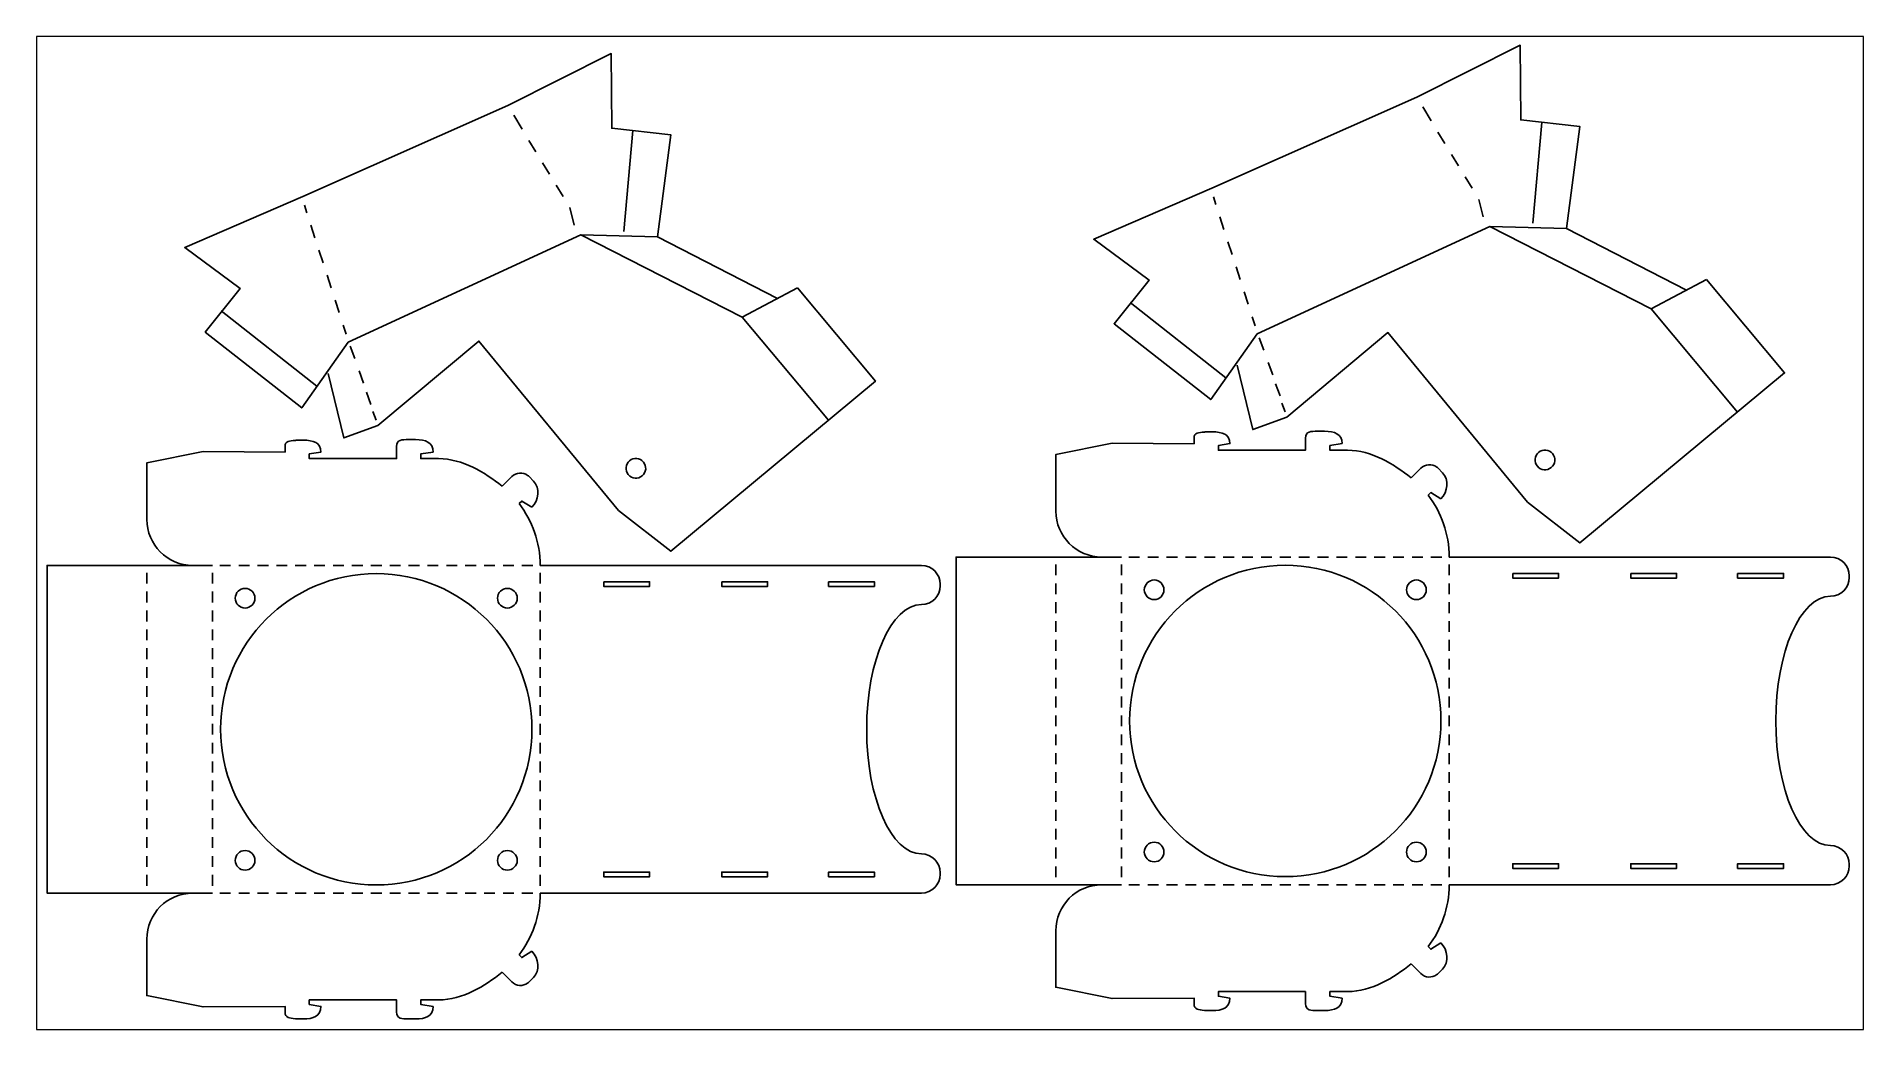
# Model space of a CAD drawing. Header units: millimetres. Extents: x 0 to 223, y 0 to 121.
import ezdxf

# ---------------------------------------------------------------- set-up
doc = ezdxf.new("R2010")
doc.units = ezdxf.units.MM
doc.layers.add('laser cut size', color=3, linetype='CONTINUOUS', lineweight=0, true_color=0x00ff00)
doc.layers.add('Layer_1', color=7, linetype='CONTINUOUS', true_color=0xffffff)

msp = doc.modelspace()

# ---------------------------------------------------------------- linework, layer by layer
at = {"layer": 'laser cut size'}
for p, q in [((222.95, 121.19), (0, 121.19)), ((0, 121.19), (0, 0)), ((222.95, 0), (222.95, 121.19)), ((0, 0), (222.95, 0))]:
    msp.add_line(p, q, dxfattribs=at)
at = {"layer": 'Layer_1', "color": 1, "true_color": 0xff0000}
for points in [[(38.04, 83.89), (32.36, 75.87), (20.58, 85.12), (24.83, 90.45), (18.08, 95.43), (32.49, 101.68), (57.51, 112.79), (70.13, 119.11), (70.19, 109.99), (77.41, 109.19), (75.79, 96.73), (66.43, 96.97)], [(148.97, 84.9), (143.29, 76.89), (131.51, 86.14), (135.77, 91.47), (129.02, 96.45), (143.43, 102.7), (168.45, 113.81), (181.06, 120.13), (181.13, 111.01), (188.35, 110.21), (186.73, 97.75), (177.37, 97.99)], [(59.25, 109.87), (58.24, 111.59)], [(170.19, 110.89), (169.18, 112.61)], [(171.85, 108.15), (171.02, 109.52)], [(60.92, 107.13), (60.08, 108.5)], [(62.58, 104.4), (61.75, 105.77)], [(173.52, 105.42), (172.69, 106.79)], [(64.25, 101.67), (63.42, 103.04)], [(175.19, 102.69), (174.35, 104.06)], [(32.99, 99.67), (32.69, 100.6)], [(143.93, 100.69), (143.63, 101.62)], [(176.56, 99.19), (176.02, 101.32)], [(33.98, 96.63), (33.48, 98.15)], [(65.62, 98.17), (65.08, 100.31)], [(144.91, 97.64), (144.42, 99.17)], [(75.79, 96.73), (90.42, 89.2)], [(145.9, 94.6), (145.4, 96.12)], [(186.73, 97.75), (201.35, 90.22)], [(34.96, 93.58), (34.47, 95.1)], [(35.94, 90.53), (35.45, 92.06)], [(146.88, 91.55), (146.39, 93.08)], [(203.8, 91.52), (213.32, 80.13), (188.33, 59.39), (181.97, 64.35), (164.91, 85.05), (152.57, 74.74), (148.43, 73.22), (146.51, 81.1)], [(197.06, 87.94), (203.8, 91.52)], [(92.87, 90.5), (102.38, 79.11), (77.39, 58.37), (71.03, 63.33), (53.98, 84.03), (41.64, 73.72), (37.5, 72.2), (35.57, 80.08)], [(86.13, 86.93), (92.87, 90.5)], [(147.86, 88.51), (147.37, 90.03)], [(36.93, 87.49), (36.43, 89.01)], [(148.7, 85.89), (148.35, 86.99)], [(37.77, 84.87), (37.42, 85.97)], [(38.83, 81.88), (38.28, 83.38)], [(149.76, 82.9), (149.21, 84.4)], [(39.92, 78.87), (39.38, 80.38)], [(150.86, 79.89), (150.31, 81.39)], [(151.75, 77.32), (151.2, 78.82)], [(40.81, 76.3), (40.26, 77.8)], [(152.37, 75.38), (151.98, 76.46)], [(41.44, 74.37), (41.04, 75.44)], [(41.64, 73.72), (41.64, 73.72)], [(152.57, 74.74), (152.57, 74.74)], [(32.55, 71.92), (31.81, 71.92)], [(46.26, 72), (45.5, 72)], [(141.26, 72.18), (141.26, 71.49), (131.26, 71.56), (124.39, 70.17), (124.39, 63.28)], [(143.49, 72.94), (142.74, 72.94)], [(154.86, 72.18), (154.86, 70.69), (144.23, 70.69), (144.23, 71.26), (145.64, 71.5), (145.63, 71.5)], [(157.19, 73.02), (156.44, 73.02)], [(160, 70.69), (157.83, 70.69), (157.83, 71.26), (159.33, 71.5)], [(30.33, 71.16), (30.33, 70.47), (20.33, 70.54), (13.46, 69.15), (13.46, 62.26)], [(43.93, 71.16), (43.93, 69.67), (33.29, 69.67), (33.29, 70.24), (34.7, 70.48), (34.69, 70.48)], [(49.07, 69.67), (46.89, 69.67), (46.89, 70.24), (48.4, 70.48)], [(58, 67.48), (56.82, 66.3)], [(60.63, 66.94), (60.1, 67.48)], [(73.91, 67.57), (73.91, 67.57)], [(168.94, 68.5), (167.76, 67.32)], [(171.57, 67.96), (171.03, 68.5)], [(184.85, 68.59), (184.85, 68.59)], [(169.83, 65.2), (170.15, 65.52), (171.39, 64.76)], [(58.9, 64.18), (59.22, 64.5), (60.46, 63.74)], [(21.46, 56.64), (1.28, 56.64), (1.28, 16.64), (21.46, 16.64)], [(13.46, 55.74), (13.46, 54.42)], [(21.46, 55.74), (21.46, 54.42)], [(22.36, 56.64), (23.68, 56.64)], [(24.67, 56.64), (25.98, 56.64)], [(26.97, 56.64), (28.29, 56.64)], [(29.28, 56.64), (30.59, 56.64)], [(31.58, 56.64), (32.9, 56.64)], [(33.88, 56.64), (35.2, 56.64)], [(36.19, 56.64), (37.51, 56.64)], [(38.49, 56.64), (39.81, 56.64)], [(40.8, 56.64), (42.12, 56.64)], [(43.1, 56.64), (44.42, 56.64)], [(45.41, 56.64), (46.72, 56.64)], [(47.71, 56.64), (49.03, 56.64)], [(50.02, 56.64), (51.33, 56.64)], [(52.32, 56.64), (53.64, 56.64)], [(54.63, 56.64), (55.94, 56.64)], [(56.93, 56.64), (58.25, 56.64)], [(59.24, 56.64), (60.55, 56.64)], [(107.98, 56.64), (107.98, 56.64), (61.46, 56.64)], [(132.39, 57.66), (112.22, 57.66), (112.22, 17.66), (132.39, 17.66)], [(124.39, 56.76), (124.39, 55.44)], [(132.39, 56.76), (132.39, 55.44)], [(133.3, 57.66), (134.61, 57.66)], [(135.6, 57.66), (136.92, 57.66)], [(137.91, 57.66), (139.22, 57.66)], [(140.21, 57.66), (141.53, 57.66)], [(142.52, 57.66), (143.83, 57.66)], [(144.82, 57.66), (146.14, 57.66)], [(147.12, 57.66), (148.44, 57.66)], [(149.43, 57.66), (150.75, 57.66)], [(151.73, 57.66), (153.05, 57.66)], [(154.04, 57.66), (155.36, 57.66)], [(156.34, 57.66), (157.66, 57.66)], [(158.65, 57.66), (159.96, 57.66)], [(160.95, 57.66), (162.27, 57.66)], [(163.26, 57.66), (164.57, 57.66)], [(165.56, 57.66), (166.88, 57.66)], [(167.87, 57.66), (169.18, 57.66)], [(170.17, 57.66), (171.49, 57.66)], [(218.92, 57.66), (218.92, 57.66), (172.39, 57.66)], [(172.39, 56.76), (172.39, 55.44)], [(61.46, 55.74), (61.46, 54.42)], [(69.22, 54.64), (74.82, 54.64), (74.82, 54.08), (69.22, 54.08), (69.22, 54.64), (69.22, 54.64)], [(83.62, 54.64), (89.22, 54.64), (89.22, 54.08), (83.62, 54.08), (83.62, 54.64), (83.62, 54.64)], [(96.66, 54.64), (102.26, 54.64), (102.26, 54.08), (96.66, 54.08), (96.66, 54.64), (96.66, 54.64)], [(110.28, 54.15), (110.28, 54.34)], [(124.39, 54.45), (124.39, 53.14)], [(132.39, 54.45), (132.39, 53.14)], [(135.19, 53.66), (135.19, 53.66)], [(167.19, 53.66), (167.19, 53.66)], [(172.39, 54.45), (172.39, 53.13)], [(180.15, 55.66), (185.75, 55.66), (185.75, 55.1), (180.15, 55.1), (180.15, 55.66), (180.15, 55.66)], [(194.55, 55.66), (200.15, 55.66), (200.15, 55.1), (194.55, 55.1), (194.55, 55.66), (194.55, 55.66)], [(207.6, 55.66), (213.2, 55.66), (213.2, 55.1), (207.6, 55.1), (207.6, 55.66), (207.6, 55.66)], [(221.22, 55.17), (221.22, 55.36)], [(13.46, 53.44), (13.46, 52.12)], [(21.46, 53.44), (21.46, 52.12)], [(24.26, 52.64), (24.26, 52.64)], [(56.26, 52.64), (56.26, 52.64)], [(61.46, 53.43), (61.46, 52.12)], [(107.98, 51.85), (107.98, 51.85), (107.98, 51.85)], [(124.39, 52.15), (124.39, 50.83)], [(132.39, 52.15), (132.39, 50.83)], [(172.39, 52.15), (172.39, 50.83)], [(218.92, 52.87), (218.92, 52.87), (218.92, 52.87)], [(13.46, 51.13), (13.46, 49.81)], [(21.46, 51.13), (21.46, 49.81)], [(61.46, 51.13), (61.46, 49.81)], [(124.39, 49.84), (124.39, 48.53)], [(132.39, 49.84), (132.39, 48.53)], [(172.39, 49.84), (172.39, 48.53)], [(13.46, 48.83), (13.46, 47.51)], [(21.46, 48.83), (21.46, 47.51)], [(61.46, 48.82), (61.46, 47.51)], [(124.39, 47.54), (124.39, 46.22)], [(132.39, 47.54), (132.39, 46.22)], [(172.39, 47.54), (172.39, 46.22)], [(13.46, 46.52), (13.46, 45.2)], [(21.46, 46.52), (21.46, 45.2)], [(61.46, 46.52), (61.46, 45.2)], [(124.39, 45.24), (124.39, 43.92)], [(132.39, 45.24), (132.39, 43.92)], [(172.39, 45.23), (172.39, 43.92)], [(13.46, 44.22), (13.46, 42.9)], [(21.46, 44.22), (21.46, 42.9)], [(61.46, 44.21), (61.46, 42.9)], [(124.39, 42.93), (124.39, 41.61)], [(132.39, 42.93), (132.39, 41.61)], [(172.39, 42.93), (172.39, 41.61)], [(13.46, 41.91), (13.46, 40.6)], [(21.46, 41.91), (21.46, 40.6)], [(61.46, 41.91), (61.46, 40.59)], [(124.39, 40.63), (124.39, 39.31)], [(132.39, 40.63), (132.39, 39.31)], [(172.39, 40.62), (172.39, 39.31)], [(13.46, 39.61), (13.46, 38.29)], [(21.46, 39.61), (21.46, 38.29)], [(61.46, 39.6), (61.46, 38.29)], [(124.39, 38.32), (124.39, 37)], [(132.39, 38.32), (132.39, 37)], [(172.39, 38.32), (172.39, 37)], [(13.46, 37.3), (13.46, 35.99)], [(21.46, 37.3), (21.46, 35.99)], [(60.46, 36.64), (60.46, 36.64)], [(61.46, 37.3), (61.46, 35.98)], [(124.39, 36.02), (124.39, 34.7)], [(132.39, 36.02), (132.39, 34.7)], [(171.39, 37.66), (171.39, 37.66)], [(172.39, 36.01), (172.39, 34.7)], [(13.46, 35), (13.46, 33.68)], [(21.46, 35), (21.46, 33.68)], [(61.46, 35), (61.46, 33.68)], [(124.39, 33.71), (124.39, 32.4)], [(132.39, 33.71), (132.39, 32.4)], [(172.39, 33.71), (172.39, 32.39)], [(13.46, 32.69), (13.46, 31.38)], [(21.46, 32.69), (21.46, 31.38)], [(61.46, 32.69), (61.46, 31.37)], [(124.39, 31.41), (124.39, 30.09)], [(132.39, 31.41), (132.39, 30.09)], [(172.39, 31.41), (172.39, 30.09)], [(13.46, 30.39), (13.46, 29.07)], [(21.46, 30.39), (21.46, 29.07)], [(61.46, 30.39), (61.46, 29.07)], [(124.39, 29.1), (124.39, 27.79)], [(132.39, 29.1), (132.39, 27.79)], [(172.39, 29.1), (172.39, 27.78)], [(13.46, 28.08), (13.46, 26.77)], [(21.46, 28.08), (21.46, 26.77)], [(61.46, 28.08), (61.46, 26.76)], [(124.39, 26.8), (124.39, 25.48)], [(132.39, 26.8), (132.39, 25.48)], [(172.39, 26.8), (172.39, 25.48)], [(13.46, 25.78), (13.46, 24.46)], [(21.46, 25.78), (21.46, 24.46)], [(61.46, 25.78), (61.46, 24.46)], [(13.46, 23.48), (13.46, 22.16)], [(21.46, 23.48), (21.46, 22.16)], [(61.46, 23.47), (61.46, 22.16)], [(124.39, 24.49), (124.39, 23.18)], [(132.39, 24.49), (132.39, 23.18)], [(172.39, 24.49), (172.39, 23.17)], [(13.46, 21.17), (13.46, 19.85)], [(21.46, 21.17), (21.46, 19.85)], [(24.26, 20.64), (24.26, 20.64)], [(56.26, 20.64), (56.26, 20.64)], [(61.46, 21.17), (61.46, 19.85)], [(124.39, 22.19), (124.39, 20.87)], [(132.39, 22.19), (132.39, 20.87)], [(135.19, 21.66), (135.19, 21.66)], [(167.19, 21.66), (167.19, 21.66)], [(172.39, 22.19), (172.39, 20.87)], [(180.15, 19.66), (185.75, 19.66), (185.75, 20.22), (180.15, 20.22), (180.15, 19.66), (180.15, 19.66)], [(194.55, 19.66), (200.15, 19.66), (200.15, 20.22), (194.55, 20.22), (194.55, 19.66), (194.55, 19.66)], [(207.6, 19.66), (213.2, 19.66), (213.2, 20.22), (207.6, 20.22), (207.6, 19.66), (207.6, 19.66)], [(221.22, 19.96), (221.22, 20.15)], [(13.46, 18.87), (13.46, 17.55)], [(21.46, 18.87), (21.46, 17.55)], [(61.46, 18.86), (61.46, 17.55)], [(69.22, 18.64), (74.82, 18.64), (74.82, 19.2), (69.22, 19.2), (69.22, 18.64), (69.22, 18.64)], [(83.62, 18.64), (89.22, 18.64), (89.22, 19.2), (83.62, 19.2), (83.62, 18.64), (83.62, 18.64)], [(96.66, 18.64), (102.26, 18.64), (102.26, 19.2), (96.66, 19.2), (96.66, 18.64), (96.66, 18.64)], [(110.28, 18.94), (110.28, 19.13)], [(124.39, 19.88), (124.39, 18.57)], [(132.39, 19.88), (132.39, 18.57)], [(172.39, 19.88), (172.39, 18.57)], [(22.36, 16.64), (23.68, 16.64)], [(24.67, 16.64), (25.98, 16.64)], [(26.97, 16.64), (28.29, 16.64)], [(29.28, 16.64), (30.59, 16.64)], [(31.58, 16.64), (32.9, 16.64)], [(33.88, 16.64), (35.2, 16.64)], [(36.19, 16.64), (37.51, 16.64)], [(38.49, 16.64), (39.81, 16.64)], [(40.8, 16.64), (42.12, 16.64)], [(43.1, 16.64), (44.42, 16.64)], [(45.41, 16.64), (46.72, 16.64)], [(47.71, 16.64), (49.03, 16.64)], [(50.02, 16.64), (51.33, 16.64)], [(52.32, 16.64), (53.64, 16.64)], [(54.63, 16.64), (55.94, 16.64)], [(56.93, 16.64), (58.25, 16.64)], [(59.24, 16.64), (60.55, 16.64)], [(61.46, 16.64), (107.98, 16.64)], [(133.3, 17.66), (134.61, 17.66)], [(135.6, 17.66), (136.92, 17.66)], [(137.91, 17.66), (139.22, 17.66)], [(140.21, 17.66), (141.53, 17.66)], [(142.52, 17.66), (143.83, 17.66)], [(144.82, 17.66), (146.14, 17.66)], [(147.12, 17.66), (148.44, 17.66)], [(149.43, 17.66), (150.75, 17.66)], [(151.73, 17.66), (153.05, 17.66)], [(154.04, 17.66), (155.36, 17.66)], [(156.34, 17.66), (157.66, 17.66)], [(158.65, 17.66), (159.96, 17.66)], [(160.95, 17.66), (162.27, 17.66)], [(163.26, 17.66), (164.57, 17.66)], [(165.56, 17.66), (166.88, 17.66)], [(167.87, 17.66), (169.18, 17.66)], [(170.17, 17.66), (171.49, 17.66)], [(172.39, 17.66), (218.92, 17.66)], [(124.39, 12.04), (124.39, 5.16), (131.26, 3.77), (141.26, 3.83), (141.26, 3.14)], [(13.46, 11.03), (13.46, 4.14), (20.33, 2.75), (30.33, 2.81), (30.33, 2.12)], [(60.46, 9.54), (59.22, 8.78), (58.9, 9.1)], [(171.39, 10.56), (170.15, 9.8), (169.83, 10.12)], [(56.82, 6.99), (58, 5.81)], [(167.76, 8), (168.94, 6.83)], [(171.03, 6.83), (171.57, 7.36)], [(60.1, 5.81), (60.63, 6.34)], [(145.63, 3.82), (145.64, 3.82), (144.23, 4.06), (144.23, 4.63), (154.86, 4.63), (154.86, 3.14)], [(159.33, 3.82), (157.83, 4.06), (157.83, 4.63), (160, 4.63)], [(34.69, 2.8), (34.7, 2.81), (33.29, 3.05), (33.29, 3.61), (43.93, 3.61), (43.93, 2.13)], [(48.4, 2.81), (46.89, 3.05), (46.89, 3.61), (49.07, 3.61)], [(142.74, 2.3), (143.49, 2.3)], [(156.44, 2.3), (157.19, 2.31)], [(31.81, 1.28), (32.55, 1.29)], [(45.5, 1.28), (46.26, 1.29)]]:
    msp.add_lwpolyline(points, dxfattribs=at)
at = {"layer": 'Layer_1', "color": 5, "true_color": 0x0000ff}
for points in [[(72.79, 109.71), (71.68, 97.38)], [(183.72, 110.72), (182.62, 98.4)], [(66.43, 96.97), (38.04, 83.89)], [(66.43, 96.97), (86.13, 86.93), (96.64, 74.35), (96.59, 74.41)], [(177.37, 97.99), (148.97, 84.9)], [(177.37, 97.99), (197.06, 87.94), (207.58, 75.36), (207.52, 75.43)], [(34.19, 78.53), (22.54, 87.72)], [(145.13, 79.55), (133.47, 88.74)]]:
    msp.add_lwpolyline(points, dxfattribs=at)
at = {"layer": 'Layer_1', "color": 1, "true_color": 0xff0000}
for points in [[(31.59, 71.9), (30.88, 71.8), (30.33, 71.91), (30.33, 71.16)], [(31.81, 71.92), (31.73, 71.92), (31.66, 71.92), (31.59, 71.9)], [(34.69, 70.48), (34.69, 71.68), (33.74, 71.92), (32.55, 71.92)], [(45.41, 72), (44.59, 72), (43.93, 71.98), (43.93, 71.16)], [(45.46, 72), (45.44, 72), (45.42, 72), (45.41, 72)], [(45.5, 72), (45.49, 72), (45.47, 72), (45.46, 72)], [(48.4, 70.48), (48.4, 71.67), (47.44, 72), (46.26, 72)], [(142.53, 72.92), (141.81, 72.81), (141.26, 72.92), (141.26, 72.18)], [(142.74, 72.94), (142.67, 72.94), (142.6, 72.93), (142.53, 72.92)], [(145.63, 71.5), (145.63, 72.69), (144.67, 72.94), (143.49, 72.94)], [(156.34, 73.02), (155.53, 73.02), (154.86, 73), (154.86, 72.18)], [(156.39, 73.02), (156.37, 73.02), (156.36, 73.02), (156.34, 73.02)], [(156.44, 73.02), (156.42, 73.02), (156.41, 73.02), (156.39, 73.02)], [(159.33, 71.5), (159.33, 72.69), (158.37, 73.02), (157.19, 73.02)], [(56.82, 66.3), (54.7, 68.01), (52, 69.67), (49.07, 69.67)], [(72.22, 67.72), (71.8, 68.23), (71.87, 68.99), (72.37, 69.41)], [(72.37, 69.41), (72.88, 69.84), (73.64, 69.77), (74.06, 69.26)], [(74.06, 69.26), (74.49, 68.75), (74.42, 68), (73.91, 67.57)], [(167.76, 67.32), (165.64, 69.03), (162.94, 70.69), (160, 70.69)], [(183.16, 68.74), (182.73, 69.25), (182.8, 70.01), (183.31, 70.43)], [(183.31, 70.43), (183.82, 70.86), (184.58, 70.79), (185, 70.28)], [(185, 70.28), (185.43, 69.77), (185.36, 69.02), (184.85, 68.59)], [(59.93, 67.62), (59.35, 68.05), (58.53, 68.01), (58, 67.48)], [(60.1, 67.48), (60.05, 67.53), (59.99, 67.58), (59.93, 67.62)], [(60.46, 63.74), (61.3, 64.59), (61.47, 66.11), (60.63, 66.94)], [(73.91, 67.57), (73.41, 67.15), (72.65, 67.22), (72.22, 67.72)], [(170.87, 68.64), (170.28, 69.07), (169.47, 69.02), (168.94, 68.5)], [(171.03, 68.5), (170.98, 68.55), (170.92, 68.6), (170.87, 68.64)], [(171.39, 64.76), (172.24, 65.61), (172.4, 67.13), (171.57, 67.96)], [(184.85, 68.59), (184.34, 68.17), (183.58, 68.23), (183.16, 68.74)], [(172.39, 57.66), (172.39, 60.5), (171.44, 63.11), (169.83, 65.2)], [(61.46, 56.64), (61.46, 59.48), (60.5, 62.09), (58.9, 64.18)], [(124.39, 63.28), (124.39, 60.18), (126.91, 57.66), (130.01, 57.66)], [(13.46, 62.26), (13.46, 59.16), (15.97, 56.64), (19.07, 56.64)], [(110.28, 54.34), (110.28, 55.61), (109.25, 56.64), (107.98, 56.64)], [(133.39, 37.66), (133.39, 48.15), (141.9, 56.66), (152.39, 56.66)], [(152.39, 56.66), (162.89, 56.66), (171.39, 48.15), (171.39, 37.66)], [(221.22, 55.36), (221.22, 56.63), (220.19, 57.66), (218.92, 57.66)], [(22.46, 36.64), (22.46, 47.14), (30.96, 55.64), (41.46, 55.64)], [(24.26, 52.64), (24.26, 53.31), (24.79, 53.84), (25.46, 53.84)], [(25.46, 53.84), (26.12, 53.84), (26.66, 53.31), (26.66, 52.64)], [(41.46, 55.64), (51.95, 55.64), (60.46, 47.14), (60.46, 36.64)], [(56.26, 52.64), (56.26, 53.31), (56.79, 53.84), (57.46, 53.84)], [(57.46, 53.84), (58.12, 53.84), (58.66, 53.31), (58.66, 52.64)], [(107.98, 51.85), (109.25, 51.85), (110.28, 52.88), (110.28, 54.15)], [(135.19, 53.66), (135.19, 54.32), (135.73, 54.86), (136.39, 54.86)], [(136.39, 52.46), (135.73, 52.46), (135.19, 53), (135.19, 53.66)], [(136.39, 54.86), (137.06, 54.86), (137.59, 54.32), (137.59, 53.66)], [(137.59, 53.66), (137.59, 53), (137.06, 52.46), (136.39, 52.46)], [(167.19, 53.66), (167.19, 54.32), (167.73, 54.86), (168.39, 54.86)], [(168.39, 52.46), (167.73, 52.46), (167.19, 53), (167.19, 53.66)], [(168.39, 54.86), (169.06, 54.86), (169.59, 54.32), (169.59, 53.66)], [(169.59, 53.66), (169.59, 53), (169.06, 52.46), (168.39, 52.46)], [(218.92, 52.87), (220.19, 52.87), (221.22, 53.9), (221.22, 55.17)], [(25.46, 51.44), (24.79, 51.44), (24.26, 51.98), (24.26, 52.64)], [(26.66, 52.64), (26.66, 51.98), (26.12, 51.44), (25.46, 51.44)], [(57.46, 51.44), (56.79, 51.44), (56.26, 51.98), (56.26, 52.64)], [(58.66, 52.64), (58.66, 51.98), (58.12, 51.44), (57.46, 51.44)], [(101.31, 36.64), (101.31, 45.04), (104.3, 51.85), (107.98, 51.85)], [(212.25, 37.66), (212.25, 46.06), (215.24, 52.87), (218.92, 52.87)], [(41.46, 17.64), (30.96, 17.64), (22.46, 26.15), (22.46, 36.64)], [(60.46, 36.64), (60.46, 26.15), (51.95, 17.64), (41.46, 17.64)], [(107.98, 21.43), (104.3, 21.43), (101.31, 28.24), (101.31, 36.64)], [(152.39, 18.66), (141.9, 18.66), (133.39, 27.17), (133.39, 37.66)], [(171.39, 37.66), (171.39, 27.17), (162.89, 18.66), (152.39, 18.66)], [(218.92, 22.45), (215.24, 22.45), (212.25, 29.26), (212.25, 37.66)], [(135.19, 21.66), (135.19, 22.32), (135.73, 22.86), (136.39, 22.86)], [(136.39, 22.86), (137.06, 22.86), (137.59, 22.32), (137.59, 21.66)], [(167.19, 21.66), (167.19, 22.32), (167.73, 22.86), (168.39, 22.86)], [(168.39, 22.86), (169.06, 22.86), (169.59, 22.32), (169.59, 21.66)], [(221.22, 20.15), (221.22, 21.42), (220.19, 22.45), (218.92, 22.45)], [(24.26, 20.64), (24.26, 21.31), (24.79, 21.84), (25.46, 21.84)], [(25.46, 19.44), (24.79, 19.44), (24.26, 19.98), (24.26, 20.64)], [(25.46, 21.84), (26.12, 21.84), (26.66, 21.31), (26.66, 20.64)], [(26.66, 20.64), (26.66, 19.98), (26.12, 19.44), (25.46, 19.44)], [(56.26, 20.64), (56.26, 21.31), (56.79, 21.84), (57.46, 21.84)], [(57.46, 19.44), (56.79, 19.44), (56.26, 19.98), (56.26, 20.64)], [(57.46, 21.84), (58.12, 21.84), (58.66, 21.31), (58.66, 20.64)], [(58.66, 20.64), (58.66, 19.98), (58.12, 19.44), (57.46, 19.44)], [(110.28, 19.13), (110.28, 20.4), (109.25, 21.43), (107.98, 21.43)], [(136.39, 20.46), (135.73, 20.46), (135.19, 21), (135.19, 21.66)], [(137.59, 21.66), (137.59, 21), (137.06, 20.46), (136.39, 20.46)], [(168.39, 20.46), (167.73, 20.46), (167.19, 21), (167.19, 21.66)], [(169.59, 21.66), (169.59, 21), (169.06, 20.46), (168.39, 20.46)], [(107.98, 16.64), (109.25, 16.64), (110.28, 17.67), (110.28, 18.94)], [(218.92, 17.66), (220.19, 17.66), (221.22, 18.69), (221.22, 19.96)], [(19.07, 16.64), (15.97, 16.64), (13.46, 14.13), (13.46, 11.03)], [(58.9, 9.1), (60.5, 11.19), (61.46, 13.81), (61.46, 16.64)], [(130.01, 17.66), (126.91, 17.66), (124.39, 15.15), (124.39, 12.04)], [(169.83, 10.12), (171.44, 12.21), (172.39, 14.82), (172.39, 17.66)], [(60.63, 6.34), (61.47, 7.18), (61.3, 8.7), (60.46, 9.54)], [(171.57, 7.36), (172.4, 8.2), (172.24, 9.72), (171.39, 10.56)], [(49.07, 3.61), (52, 3.61), (54.7, 5.28), (56.82, 6.99)], [(160, 4.63), (162.94, 4.63), (165.64, 6.3), (167.76, 8)], [(168.94, 6.83), (169.47, 6.3), (170.29, 6.26), (170.87, 6.69)], [(170.87, 6.69), (170.92, 6.73), (170.98, 6.77), (171.03, 6.83)], [(58, 5.81), (58.53, 5.28), (59.35, 5.24), (59.93, 5.67)], [(59.93, 5.67), (59.99, 5.71), (60.05, 5.75), (60.1, 5.81)], [(32.55, 1.29), (33.73, 1.29), (34.69, 1.61), (34.69, 2.8)], [(46.26, 1.29), (47.44, 1.29), (48.4, 1.61), (48.4, 2.81)], [(141.26, 3.14), (141.26, 2.4), (141.81, 2.43), (142.53, 2.32)], [(142.53, 2.32), (142.6, 2.31), (142.67, 2.3), (142.74, 2.3)], [(143.49, 2.3), (144.67, 2.3), (145.63, 2.63), (145.63, 3.82)], [(154.86, 3.14), (154.86, 2.33), (155.53, 2.3), (156.34, 2.3)], [(156.34, 2.3), (156.36, 2.3), (156.37, 2.31), (156.39, 2.31)], [(156.39, 2.31), (156.41, 2.31), (156.42, 2.3), (156.44, 2.3)], [(157.19, 2.31), (158.37, 2.31), (159.33, 2.63), (159.33, 3.82)], [(30.33, 2.12), (30.33, 1.38), (30.88, 1.41), (31.59, 1.3)], [(31.59, 1.3), (31.66, 1.29), (31.73, 1.28), (31.81, 1.28)], [(43.93, 2.13), (43.93, 1.31), (44.59, 1.28), (45.41, 1.28)], [(45.41, 1.28), (45.42, 1.28), (45.44, 1.29), (45.46, 1.29)], [(45.46, 1.29), (45.47, 1.29), (45.49, 1.28), (45.5, 1.28)]]:
    msp.add_open_spline(points, degree=3, dxfattribs=at)

doc.saveas('drawing.dxf')
